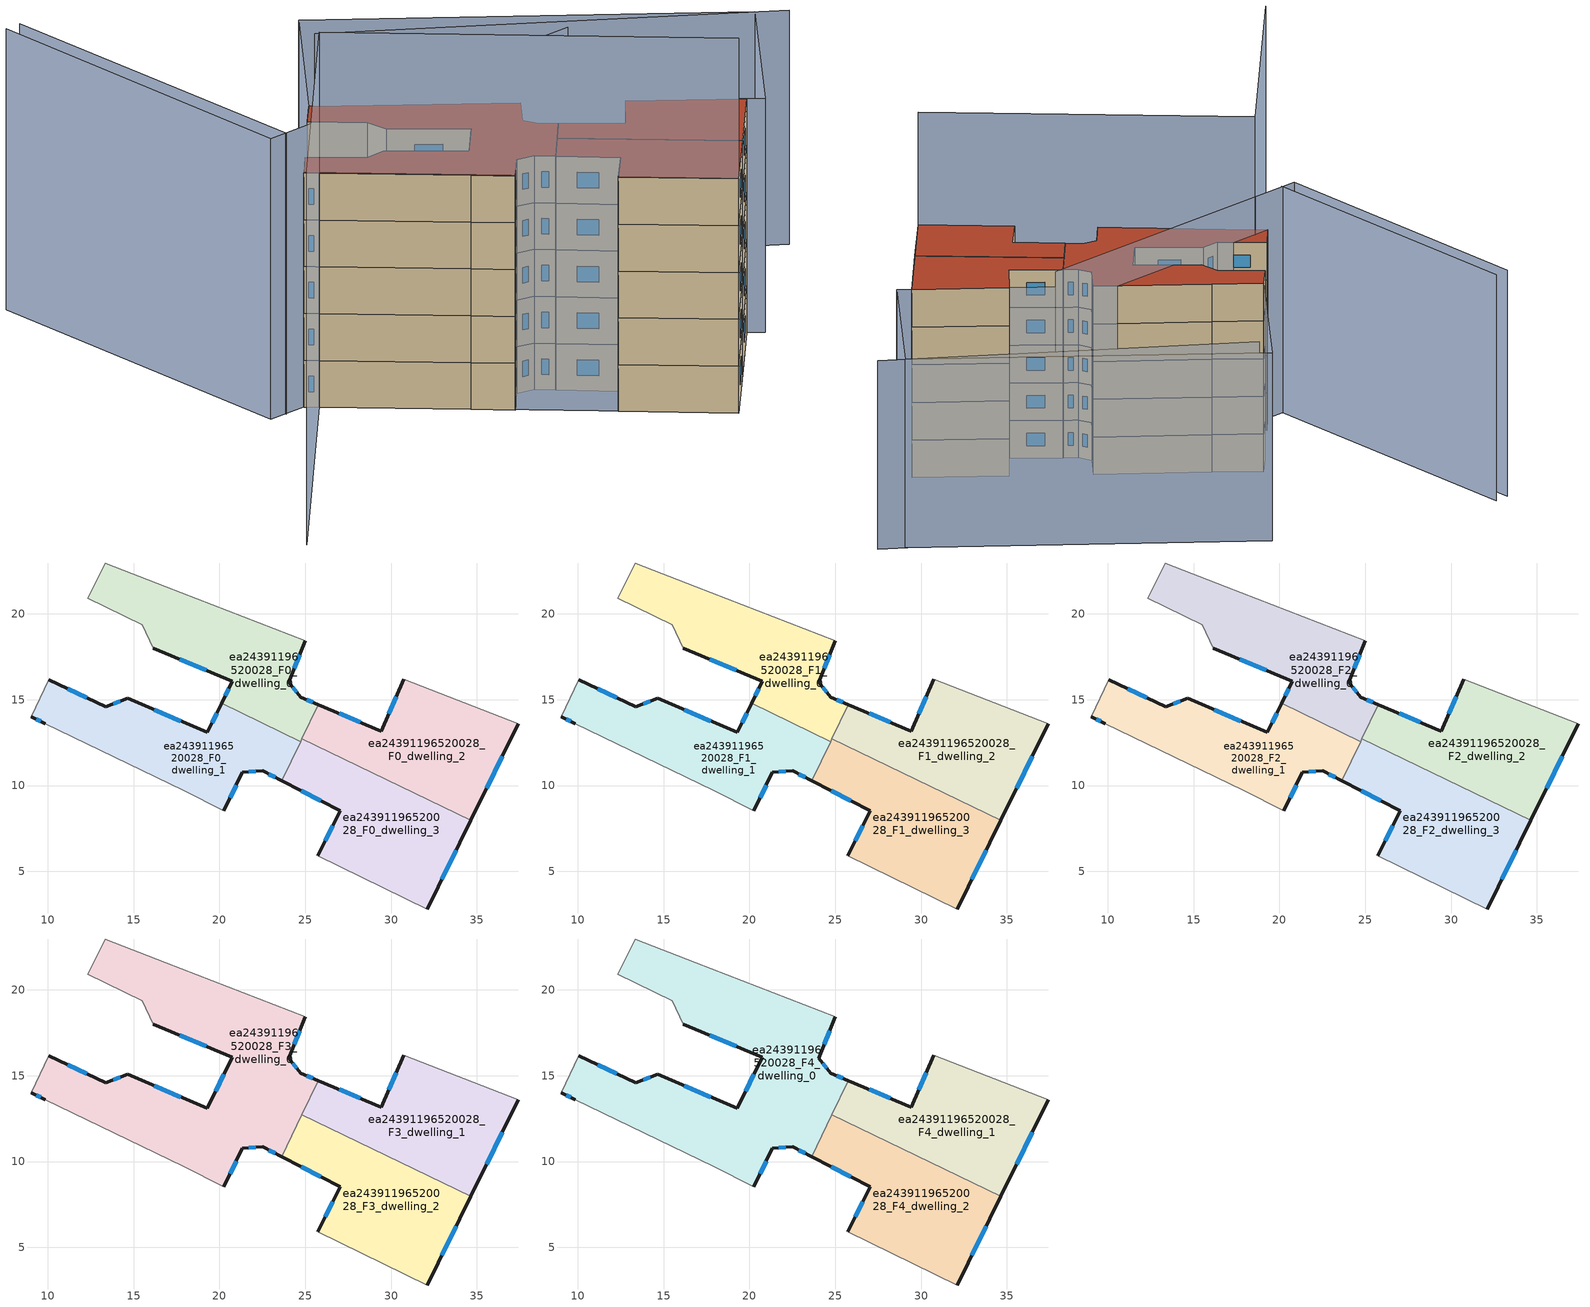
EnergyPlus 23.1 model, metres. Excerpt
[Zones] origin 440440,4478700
ea24391196520028_F0_dwelling_0
 floor ground (EU_floor_Construction): 25,18.44 24.04,16.01 24.73,15.16 25.77,14.72 24.73,12.57 20.12,14.79 20.76,16.08 16.16,18.01 15.52,19.37 12.32,20.91 13.35,22.96 16.88,21.57 z0
 wall outside (EU_wall_Construction): 25.77,14.72 24.73,15.16 24.04,16.01 25,18.44 / 16.16,18.01 20.76,16.08 20.12,14.79 z0:3
 wall adiabatic (EU_wall_Construction): 25,18.44 16.88,21.57 13.35,22.96 12.32,20.91 15.52,19.37 16.16,18.01 z0:3
 wall to ea24391196520028_F0_dwelling_1 (EU_wall_Construction): 20.12,14.79 24.73,12.57 z0:3
 wall to ea24391196520028_F0_dwelling_2 (EU_wall_Construction): 24.8,12.72 25.77,14.72 z0:3
 wall to ea24391196520028_F0_dwelling_3 (EU_wall_Construction): 24.73,12.57 24.8,12.72 z0:3
 window (EU_Window_Construction): 24.36,16.82 24.68,17.63 / 24.5,15.44 24.27,15.72 / 25.42,14.87 25.08,15.01 / 20.54,15.65 20.34,15.22 / 17.7,17.36 19.22,16.72 z1:2
ea24391196520028_F0_dwelling_1
 floor ground (EU_floor_Construction): 24.73,12.57 23.63,10.28 22.51,10.86 21.32,10.77 20.26,8.53 17.9,9.72 9.86,13.6 9.05,14 10.06,16.16 13.38,14.6 14.65,15.08 19.29,13.09 20.12,14.79 z0
 wall outside (EU_wall_Construction): 9.05,14 9.86,13.6 / 20.12,14.79 19.29,13.09 14.65,15.08 13.38,14.6 10.06,16.16 / 20.26,8.53 21.32,10.77 22.51,10.86 23.63,10.28 z0:3
 wall adiabatic (EU_wall_Construction): 9.86,13.6 17.9,9.72 20.26,8.53 / 10.06,16.16 9.05,14 z0:3
 wall to ea24391196520028_F0_dwelling_3 (EU_wall_Construction): 23.63,10.28 24.73,12.57 z0:3
 window (EU_Window_Construction): 9.32,13.87 9.59,13.73 / 12.27,15.12 11.17,15.64 / 14.23,14.92 13.81,14.76 / 17.74,13.76 16.2,14.42 / 19.85,14.22 19.57,13.66 / 22.88,10.66 23.25,10.48 / 21.72,10.8 22.11,10.83 / 20.62,9.28 20.97,10.02 z1:2
ea24391196520028_F0_dwelling_2
 floor ground (EU_floor_Construction): 37.4,13.6 34.64,7.97 24.8,12.72 25.77,14.72 29.43,13.17 30.74,16.2 z0
 wall outside (EU_wall_Construction): 34.64,7.97 37.4,13.6 / 30.74,16.2 29.43,13.17 25.77,14.72 z0:3
 wall adiabatic (EU_wall_Construction): 37.4,13.6 30.74,16.2 z0:3
 wall to ea24391196520028_F0_dwelling_3 (EU_wall_Construction): 24.8,12.72 34.64,7.97 z0:3
 window (EU_Window_Construction): 35.56,9.85 36.48,11.72 / 28.21,13.69 26.99,14.2 / 30.3,15.18 29.87,14.18 z1:2
ea24391196520028_F0_dwelling_3
 floor ground (EU_floor_Construction): 34.64,7.97 32.11,2.81 25.73,5.9 27.04,8.53 23.63,10.28 24.8,12.72 z0
 wall outside (EU_wall_Construction): 32.11,2.81 34.64,7.97 / 23.63,10.28 27.04,8.53 25.73,5.9 z0:3
 wall adiabatic (EU_wall_Construction): 25.73,5.9 32.11,2.81 z0:3
 window (EU_Window_Construction): 32.95,4.54 33.79,6.25 / 26.6,7.65 26.17,6.78 / 24.77,9.7 25.9,9.12 z1:2
ea24391196520028_F1_dwelling_0
 floor to ea24391196520028_F0_dwelling_0 (EU_floor_Construction): 25,18.44 24.04,16.01 24.73,15.16 25.77,14.72 24.73,12.57 20.12,14.79 20.76,16.08 16.16,18.01 15.52,19.37 12.32,20.91 13.35,22.96 16.88,21.57 z3
 wall outside (EU_wall_Construction): 25.77,14.72 24.73,15.16 24.04,16.01 25,18.44 / 16.16,18.01 20.76,16.08 20.12,14.79 z3:6
 wall adiabatic (EU_wall_Construction): 25,18.44 16.88,21.57 13.35,22.96 12.32,20.91 15.52,19.37 16.16,18.01 z3:6
 wall to ea24391196520028_F1_dwelling_1 (EU_wall_Construction): 20.12,14.79 24.73,12.57 z3:6
 wall to ea24391196520028_F1_dwelling_2 (EU_wall_Construction): 24.8,12.72 25.77,14.72 z3:6
 wall to ea24391196520028_F1_dwelling_3 (EU_wall_Construction): 24.73,12.57 24.8,12.72 z3:6
 window (EU_Window_Construction): 24.36,16.82 24.68,17.63 / 24.5,15.44 24.27,15.72 / 25.42,14.87 25.08,15.01 / 20.54,15.65 20.34,15.22 / 17.7,17.36 19.22,16.72 z4:5
ea24391196520028_F1_dwelling_1
 floor to ea24391196520028_F0_dwelling_1 (EU_floor_Construction): 24.73,12.57 23.63,10.28 22.51,10.86 21.32,10.77 20.26,8.53 17.9,9.72 9.86,13.6 9.05,14 10.06,16.16 13.38,14.6 14.65,15.08 19.29,13.09 20.12,14.79 z3
 wall outside (EU_wall_Construction): 9.05,14 9.86,13.6 / 20.12,14.79 19.29,13.09 14.65,15.08 13.38,14.6 10.06,16.16 / 20.26,8.53 21.32,10.77 22.51,10.86 23.63,10.28 z3:6
 wall adiabatic (EU_wall_Construction): 9.86,13.6 17.9,9.72 20.26,8.53 / 10.06,16.16 9.05,14 z3:6
 wall to ea24391196520028_F1_dwelling_3 (EU_wall_Construction): 23.63,10.28 24.73,12.57 z3:6
 window (EU_Window_Construction): 9.32,13.87 9.59,13.73 / 12.27,15.12 11.17,15.64 / 14.23,14.92 13.81,14.76 / 17.74,13.76 16.2,14.42 / 19.85,14.22 19.57,13.66 / 22.88,10.66 23.25,10.48 / 21.72,10.8 22.11,10.83 / 20.62,9.28 20.97,10.02 z4:5
ea24391196520028_F1_dwelling_2
 floor to ea24391196520028_F0_dwelling_2 (EU_floor_Construction): 37.4,13.6 34.64,7.97 24.8,12.72 25.77,14.72 29.43,13.17 30.74,16.2 z3
 wall outside (EU_wall_Construction): 34.64,7.97 37.4,13.6 / 30.74,16.2 29.43,13.17 25.77,14.72 z3:6
 wall adiabatic (EU_wall_Construction): 37.4,13.6 30.74,16.2 z3:6
 wall to ea24391196520028_F1_dwelling_3 (EU_wall_Construction): 24.8,12.72 34.64,7.97 z3:6
 window (EU_Window_Construction): 35.56,9.85 36.48,11.72 / 28.21,13.69 26.99,14.2 / 30.3,15.18 29.87,14.18 z4:5
ea24391196520028_F1_dwelling_3
 floor to ea24391196520028_F0_dwelling_3 (EU_floor_Construction): 34.64,7.97 32.11,2.81 25.73,5.9 27.04,8.53 23.63,10.28 24.8,12.72 z3
 wall outside (EU_wall_Construction): 32.11,2.81 34.64,7.97 / 23.63,10.28 27.04,8.53 25.73,5.9 z3:6
 wall adiabatic (EU_wall_Construction): 25.73,5.9 32.11,2.81 z3:6
 window (EU_Window_Construction): 32.95,4.54 33.79,6.25 / 26.6,7.65 26.17,6.78 / 24.77,9.7 25.9,9.12 z4:5
ea24391196520028_F2_dwelling_0
 floor to ea24391196520028_F1_dwelling_0 (EU_floor_Construction): 25,18.44 24.04,16.01 24.73,15.16 25.77,14.72 24.73,12.57 20.12,14.79 20.76,16.08 16.16,18.01 15.52,19.37 12.32,20.91 13.35,22.96 16.88,21.57 z6
 wall outside (EU_wall_Construction): 25.77,14.72 24.73,15.16 24.04,16.01 25,18.44 / 16.16,18.01 20.76,16.08 20.12,14.79 z6:9
 wall adiabatic (EU_wall_Construction): 25,18.44 16.88,21.57 13.35,22.96 12.32,20.91 15.52,19.37 16.16,18.01 z6:9
 wall to ea24391196520028_F2_dwelling_1 (EU_wall_Construction): 20.12,14.79 24.73,12.57 z6:9
 wall to ea24391196520028_F2_dwelling_2 (EU_wall_Construction): 24.8,12.72 25.77,14.72 z6:9
 wall to ea24391196520028_F2_dwelling_3 (EU_wall_Construction): 24.73,12.57 24.8,12.72 z6:9
 window (EU_Window_Construction): 24.36,16.82 24.68,17.63 / 24.5,15.44 24.27,15.72 / 25.42,14.87 25.08,15.01 / 20.54,15.65 20.34,15.22 / 17.7,17.36 19.22,16.72 z7:8
ea24391196520028_F2_dwelling_1
 floor to ea24391196520028_F1_dwelling_1 (EU_floor_Construction): 24.73,12.57 23.63,10.28 22.51,10.86 21.32,10.77 20.26,8.53 17.9,9.72 9.86,13.6 9.05,14 10.06,16.16 13.38,14.6 14.65,15.08 19.29,13.09 20.12,14.79 z6
 wall outside (EU_wall_Construction): 9.05,14 9.86,13.6 / 20.12,14.79 19.29,13.09 14.65,15.08 13.38,14.6 10.06,16.16 / 20.26,8.53 21.32,10.77 22.51,10.86 23.63,10.28 z6:9
 wall adiabatic (EU_wall_Construction): 9.86,13.6 17.9,9.72 20.26,8.53 / 10.06,16.16 9.05,14 z6:9
 wall to ea24391196520028_F2_dwelling_3 (EU_wall_Construction): 23.63,10.28 24.73,12.57 z6:9
 window (EU_Window_Construction): 9.32,13.87 9.59,13.73 / 12.27,15.12 11.17,15.64 / 14.23,14.92 13.81,14.76 / 17.74,13.76 16.2,14.42 / 19.85,14.22 19.57,13.66 / 22.88,10.66 23.25,10.48 / 21.72,10.8 22.11,10.83 / 20.62,9.28 20.97,10.02 z7:8
ea24391196520028_F2_dwelling_2
 floor to ea24391196520028_F1_dwelling_2 (EU_floor_Construction): 37.4,13.6 34.64,7.97 24.8,12.72 25.77,14.72 29.43,13.17 30.74,16.2 z6
 wall outside (EU_wall_Construction): 34.64,7.97 37.4,13.6 / 30.74,16.2 29.43,13.17 25.77,14.72 z6:9
 wall adiabatic (EU_wall_Construction): 37.4,13.6 30.74,16.2 z6:9
 wall to ea24391196520028_F2_dwelling_3 (EU_wall_Construction): 24.8,12.72 34.64,7.97 z6:9
 window (EU_Window_Construction): 35.56,9.85 36.48,11.72 / 28.21,13.69 26.99,14.2 / 30.3,15.18 29.87,14.18 z7:8
ea24391196520028_F2_dwelling_3
 floor to ea24391196520028_F1_dwelling_3 (EU_floor_Construction): 34.64,7.97 32.11,2.81 25.73,5.9 27.04,8.53 23.63,10.28 24.8,12.72 z6
 wall outside (EU_wall_Construction): 32.11,2.81 34.64,7.97 / 23.63,10.28 27.04,8.53 25.73,5.9 z6:9
 wall adiabatic (EU_wall_Construction): 25.73,5.9 32.11,2.81 z6:9
 window (EU_Window_Construction): 32.95,4.54 33.79,6.25 / 26.6,7.65 26.17,6.78 / 24.77,9.7 25.9,9.12 z7:8
ea24391196520028_F3_dwelling_0
 floor to ea24391196520028_F2_dwelling_0 (EU_floor_Construction): 25,18.44 24.04,16.01 24.73,15.16 25.77,14.72 24.73,12.57 20.12,14.79 20.76,16.08 16.16,18.01 15.52,19.37 12.32,20.91 13.35,22.96 16.88,21.57 z9
 floor to ea24391196520028_F2_dwelling_1 (EU_floor_Construction): 24.73,12.57 23.63,10.28 22.51,10.86 21.32,10.77 20.26,8.53 17.9,9.72 9.86,13.6 9.05,14 10.06,16.16 13.38,14.6 14.65,15.08 19.29,13.09 20.12,14.79 z9
 wall outside (EU_wall_Construction): 20.26,8.53 21.32,10.77 22.51,10.86 23.63,10.28 / 9.05,14 9.86,13.6 / 16.16,18.01 20.76,16.08 19.29,13.09 14.65,15.08 13.38,14.6 10.06,16.16 / 25.77,14.72 24.73,15.16 24.04,16.01 25,18.44 z9:12
 wall adiabatic (EU_wall_Construction): 9.86,13.6 17.9,9.72 20.26,8.53 / 10.06,16.16 9.05,14 / 25,18.44 16.88,21.57 13.35,22.96 12.32,20.91 15.52,19.37 16.16,18.01 z9:12
 wall to ea24391196520028_F3_dwelling_2 (EU_wall_Construction): 23.63,10.28 24.8,12.72 z9:12
 wall to ea24391196520028_F3_dwelling_1 (EU_wall_Construction): 24.8,12.72 25.77,14.72 z9:12
 window (EU_Window_Construction): 21.72,10.8 22.11,10.83 / 20.62,9.28 20.97,10.02 / 9.32,13.87 9.59,13.73 / 12.27,15.12 11.17,15.64 / 14.23,14.92 13.81,14.76 / 17.74,13.76 16.2,14.42 / 20.27,15.08 19.78,14.09 / 17.7,17.36 19.22,16.72 / 24.36,16.82 24.68,17.63 / 24.5,15.44 24.27,15.72 / 25.42,14.87 25.08,15.01 / 22.88,10.66 23.25,10.48 z10:11
ea24391196520028_F3_dwelling_1
 floor to ea24391196520028_F2_dwelling_2 (EU_floor_Construction): 37.4,13.6 34.64,7.97 24.8,12.72 25.77,14.72 29.43,13.17 30.74,16.2 z9
 wall outside (EU_wall_Construction): 34.64,7.97 37.4,13.6 / 30.74,16.2 29.43,13.17 25.77,14.72 z9:12
 wall adiabatic (EU_wall_Construction): 37.4,13.6 30.74,16.2 z9:12
 wall to ea24391196520028_F3_dwelling_2 (EU_wall_Construction): 24.8,12.72 34.64,7.97 z9:12
 window (EU_Window_Construction): 35.56,9.85 36.48,11.72 / 28.21,13.69 26.99,14.2 / 30.3,15.18 29.87,14.18 z10:11
ea24391196520028_F3_dwelling_2
 floor to ea24391196520028_F2_dwelling_3 (EU_floor_Construction): 34.64,7.97 32.11,2.81 25.73,5.9 27.04,8.53 23.63,10.28 24.8,12.72 z9
 wall outside (EU_wall_Construction): 32.11,2.81 34.64,7.97 / 23.63,10.28 27.04,8.53 25.73,5.9 z9:12
 wall adiabatic (EU_wall_Construction): 25.73,5.9 32.11,2.81 z9:12
 window (EU_Window_Construction): 32.95,4.54 33.79,6.25 / 26.6,7.65 26.17,6.78 / 24.77,9.7 25.9,9.12 z10:11
ea24391196520028_F4_dwelling_0
 floor to ea24391196520028_F3_dwelling_0 (EU_floor_Construction): 25,18.44 24.04,16.01 24.73,15.16 25.77,14.72 23.63,10.28 22.51,10.86 21.32,10.77 20.26,8.53 17.9,9.72 9.86,13.6 9.05,14 10.06,16.16 13.38,14.6 14.65,15.08 19.29,13.09 20.76,16.08 16.16,18.01 15.52,19.37 12.32,20.91 13.35,22.96 16.88,21.57 z12
 wall outside (EU_wall_Construction): 20.26,8.53 21.32,10.77 22.51,10.86 23.63,10.28 / 9.05,14 9.86,13.6 / 16.16,18.01 20.76,16.08 19.29,13.09 14.65,15.08 13.38,14.6 10.06,16.16 / 25.77,14.72 24.73,15.16 24.04,16.01 25,18.44 z12:15
 wall adiabatic (EU_wall_Construction): 9.86,13.6 17.9,9.72 20.26,8.53 / 10.06,16.16 9.05,14 / 25,18.44 16.88,21.57 13.35,22.96 12.32,20.91 15.52,19.37 16.16,18.01 z12:15
 wall to ea24391196520028_F4_dwelling_2 (EU_wall_Construction): 23.63,10.28 24.8,12.72 z12:15
 wall to ea24391196520028_F4_dwelling_1 (EU_wall_Construction): 24.8,12.72 25.77,14.72 z12:15
 window (EU_Window_Construction): 21.72,10.8 22.11,10.83 / 20.62,9.28 20.97,10.02 / 9.32,13.87 9.59,13.73 / 12.27,15.12 11.17,15.64 / 14.23,14.92 13.81,14.76 / 17.74,13.76 16.2,14.42 / 20.27,15.08 19.78,14.09 / 17.7,17.36 19.22,16.72 / 24.36,16.82 24.68,17.63 / 24.5,15.44 24.27,15.72 / 25.42,14.87 25.08,15.01 / 22.88,10.66 23.25,10.48 z13:14
 roof outside (EU_roof_Construction): 23.63,10.28 25.77,14.72 24.73,15.16 24.04,16.01 25,18.44 16.88,21.57 13.35,22.96 12.32,20.91 15.52,19.37 16.16,18.01 20.76,16.08 19.29,13.09 14.65,15.08 13.38,14.6 10.06,16.16 9.05,14 9.86,13.6 17.9,9.72 20.26,8.53 21.32,10.77 22.51,10.86 z15
ea24391196520028_F4_dwelling_1
 floor to ea24391196520028_F3_dwelling_1 (EU_floor_Construction): 37.4,13.6 34.64,7.97 24.8,12.72 25.77,14.72 29.43,13.17 30.74,16.2 z12
 wall outside (EU_wall_Construction): 34.64,7.97 37.4,13.6 / 30.74,16.2 29.43,13.17 25.77,14.72 z12:15
 wall adiabatic (EU_wall_Construction): 37.4,13.6 30.74,16.2 z12:15
 wall to ea24391196520028_F4_dwelling_2 (EU_wall_Construction): 24.8,12.72 34.64,7.97 z12:15
 window (EU_Window_Construction): 35.56,9.85 36.48,11.72 / 28.21,13.69 26.99,14.2 / 30.3,15.18 29.87,14.18 z13:14
 roof outside (EU_roof_Construction): 34.64,7.97 37.4,13.6 30.74,16.2 29.43,13.17 25.77,14.72 24.8,12.72 z15
ea24391196520028_F4_dwelling_2
 floor to ea24391196520028_F3_dwelling_2 (EU_floor_Construction): 34.64,7.97 32.11,2.81 25.73,5.9 27.04,8.53 23.63,10.28 24.8,12.72 z12
 wall outside (EU_wall_Construction): 32.11,2.81 34.64,7.97 / 23.63,10.28 27.04,8.53 25.73,5.9 z12:15
 wall adiabatic (EU_wall_Construction): 25.73,5.9 32.11,2.81 z12:15
 window (EU_Window_Construction): 32.95,4.54 33.79,6.25 / 26.6,7.65 26.17,6.78 / 24.77,9.7 25.9,9.12 z13:14
 roof outside (EU_roof_Construction): 32.11,2.81 34.64,7.97 24.8,12.72 23.63,10.28 27.04,8.53 25.73,5.9 z15
shading: 0.87,-4.86 9.89,13.66 / 9.89,13.66 32.12,2.83 z0:24; -0.02,34.78 7.68,13.43 / 29.25,21.23 6.53,13.11 / 6.53,13.11 -1.08,34.4 z0:18; 45.02,24.66 18.06,32.75 / 38.42,13.21 13.34,22.94 / 13.34,22.94 18.02,34.99 / 18.02,34.99 43.1,25.26 / 43.1,25.26 38.42,13.21 z0:15
[Building]
EU S2 Campaign: North Axis=0; Terrain=City; Solar Distribution=FullExterior
[Site:Location]
Madrid: Latitude=40.5; Longitude=-3.5; Time Zone=1; Elevation=609
[SizingPeriod:WeatherFileDays]
AnnualSizingPeriod: Begin Month=1; Begin Day of Month=1; End Month=12; End Day of Month=31; Day of Week for Start Day=Monday; Use Weather File Daylight Saving Period=No; Use Weather File Rain and Snow Indicators=No
[MATERIAL]
EU_InternalMass_Material: Roughness=MediumRough; Thickness=0.1; Conductivity=1; Density=1800; Specific Heat=900; Thermal Absorptance=0.9; Solar Absorptance=0.7; Visible Absorptance=0.7
[MATERIAL:NOMASS] Roughness=MediumRough; Thermal Absorptance=0.9; Solar Absorptance=0.7; Visible Absorptance=0.7
Name | Thermal Resistance
EU_wall_NoMass | 0.459673
EU_roof_NoMass | 0.495815
EU_floor_NoMass | 0.788942
[WINDOWMATERIAL:SIMPLEGLAZINGSYSTEM]
EU_Window_SimpleGlazing: UFactor=4.26103; Solar Heat Gain Coefficient=0.85; Visible Transmittance=0.85
[CONSTRUCTION]
EU_wall_Construction: EU_wall_NoMass
EU_roof_Construction: EU_roof_NoMass
EU_floor_Construction: EU_floor_NoMass
EU_Window_Construction: EU_Window_SimpleGlazing
EU_InternalMass_Construction: EU_InternalMass_Material
[ZONE] Type=1; Multiplier=1; Ceiling Height=autocalculate; Floor Area=autocalculate; Part of Total Floor Area=Yes
Name | Volume
ea24391196520028_F0_dwelling_0; ea24391196520028_F1_dwelling_0; ea24391196520028_F2_dwelling_0 | 153.617
ea24391196520028_F3_dwelling_0; ea24391196520028_F4_dwelling_0 | 307.223
ea24391196520028_F0_dwelling_1; ea24391196520028_F1_dwelling_1; ea24391196520028_F2_dwelling_1; ea24391196520028_F3_dwelling_1; ea24391196520028_F4_dwelling_1; ea24391196520028_F1_dwelling_2; ea24391196520028_F2_dwelling_2 | 153.608
ea24391196520028_F0_dwelling_2 | 153.607
ea24391196520028_F3_dwelling_2; ea24391196520028_F4_dwelling_2; ea24391196520028_F1_dwelling_3; ea24391196520028_F2_dwelling_3 | 153.625
ea24391196520028_F0_dwelling_3 | 153.624
[INTERNALMASS] Construction=EU_InternalMass_Construction
Name | Zone or ZoneList | Surface Area
ea24391196520028_F0_dwelling_0_EU_InternalMass | ea24391196520028_F0_dwelling_0 | 51.2058
ea24391196520028_F0_dwelling_1_EU_InternalMass | ea24391196520028_F0_dwelling_1 | 51.2026
ea24391196520028_F0_dwelling_2_EU_InternalMass | ea24391196520028_F0_dwelling_2 | 51.2026
ea24391196520028_F0_dwelling_3_EU_InternalMass | ea24391196520028_F0_dwelling_3 | 51.2083
ea24391196520028_F1_dwelling_0_EU_InternalMass | ea24391196520028_F1_dwelling_0 | 51.2058
ea24391196520028_F1_dwelling_1_EU_InternalMass | ea24391196520028_F1_dwelling_1 | 51.2026
ea24391196520028_F1_dwelling_2_EU_InternalMass | ea24391196520028_F1_dwelling_2 | 51.2026
ea24391196520028_F1_dwelling_3_EU_InternalMass | ea24391196520028_F1_dwelling_3 | 51.2083
ea24391196520028_F2_dwelling_0_EU_InternalMass | ea24391196520028_F2_dwelling_0 | 51.2058
ea24391196520028_F2_dwelling_1_EU_InternalMass | ea24391196520028_F2_dwelling_1 | 51.2026
ea24391196520028_F2_dwelling_2_EU_InternalMass | ea24391196520028_F2_dwelling_2 | 51.2026
ea24391196520028_F2_dwelling_3_EU_InternalMass | ea24391196520028_F2_dwelling_3 | 51.2083
ea24391196520028_F3_dwelling_0_EU_InternalMass | ea24391196520028_F3_dwelling_0 | 102.41
ea24391196520028_F3_dwelling_1_EU_InternalMass | ea24391196520028_F3_dwelling_1 | 51.2026
ea24391196520028_F3_dwelling_2_EU_InternalMass | ea24391196520028_F3_dwelling_2 | 51.2083
ea24391196520028_F4_dwelling_0_EU_InternalMass | ea24391196520028_F4_dwelling_0 | 102.41
ea24391196520028_F4_dwelling_1_EU_InternalMass | ea24391196520028_F4_dwelling_1 | 51.2026
ea24391196520028_F4_dwelling_2_EU_InternalMass | ea24391196520028_F4_dwelling_2 | 51.2083
[OTHEREQUIPMENT] Fuel Type=Electricity; Design Level Calculation Method=Watts/Area; Power per Zone Floor Area=1; Fraction Latent=0; Fraction Radiant=0; Fraction Lost=0; Carbon Dioxide Generation Rate=0; EndUse Subcategory=EU_Step8_InternalGains
Name | Zone or ZoneList or Space or SpaceList | Schedule
EU_Step8_InternalGain_ea24391196520028_F0_dwelling_0_f000 | ea24391196520028_F0_dwelling_0 | EU_Step8_GainSchedule_ea24391196520028_F0_dwelling_0_f000
EU_Step8_InternalGain_ea24391196520028_F0_dwelling_1_f000 | ea24391196520028_F0_dwelling_1 | EU_Step8_GainSchedule_ea24391196520028_F0_dwelling_1_f000
EU_Step8_InternalGain_ea24391196520028_F0_dwelling_2_f000 | ea24391196520028_F0_dwelling_2 | EU_Step8_GainSchedule_ea24391196520028_F0_dwelling_2_f000
EU_Step8_InternalGain_ea24391196520028_F0_dwelling_3_f000 | ea24391196520028_F0_dwelling_3 | EU_Step8_GainSchedule_ea24391196520028_F0_dwelling_3_f000
EU_Step8_InternalGain_ea24391196520028_F1_dwelling_0_f000 | ea24391196520028_F1_dwelling_0 | EU_Step8_GainSchedule_ea24391196520028_F1_dwelling_0_f000
EU_Step8_InternalGain_ea24391196520028_F1_dwelling_1_f000 | ea24391196520028_F1_dwelling_1 | EU_Step8_GainSchedule_ea24391196520028_F1_dwelling_1_f000
EU_Step8_InternalGain_ea24391196520028_F1_dwelling_2_f000 | ea24391196520028_F1_dwelling_2 | EU_Step8_GainSchedule_ea24391196520028_F1_dwelling_2_f000
EU_Step8_InternalGain_ea24391196520028_F1_dwelling_3_f000 | ea24391196520028_F1_dwelling_3 | EU_Step8_GainSchedule_ea24391196520028_F1_dwelling_3_f000
EU_Step8_InternalGain_ea24391196520028_F2_dwelling_0_f000 | ea24391196520028_F2_dwelling_0 | EU_Step8_GainSchedule_ea24391196520028_F2_dwelling_0_f000
EU_Step8_InternalGain_ea24391196520028_F2_dwelling_1_f000 | ea24391196520028_F2_dwelling_1 | EU_Step8_GainSchedule_ea24391196520028_F2_dwelling_1_f000
EU_Step8_InternalGain_ea24391196520028_F2_dwelling_2_f000 | ea24391196520028_F2_dwelling_2 | EU_Step8_GainSchedule_ea24391196520028_F2_dwelling_2_f000
EU_Step8_InternalGain_ea24391196520028_F2_dwelling_3_f000 | ea24391196520028_F2_dwelling_3 | EU_Step8_GainSchedule_ea24391196520028_F2_dwelling_3_f000
EU_Step8_InternalGain_ea24391196520028_F3_dwelling_0_f000 | ea24391196520028_F3_dwelling_0 | EU_Step8_GainSchedule_ea24391196520028_F3_dwelling_0_f000
EU_Step8_InternalGain_ea24391196520028_F3_dwelling_1_f000 | ea24391196520028_F3_dwelling_1 | EU_Step8_GainSchedule_ea24391196520028_F3_dwelling_1_f000
EU_Step8_InternalGain_ea24391196520028_F3_dwelling_2_f000 | ea24391196520028_F3_dwelling_2 | EU_Step8_GainSchedule_ea24391196520028_F3_dwelling_2_f000
EU_Step8_InternalGain_ea24391196520028_F4_dwelling_0_f000 | ea24391196520028_F4_dwelling_0 | EU_Step8_GainSchedule_ea24391196520028_F4_dwelling_0_f000
EU_Step8_InternalGain_ea24391196520028_F4_dwelling_1_f000 | ea24391196520028_F4_dwelling_1 | EU_Step8_GainSchedule_ea24391196520028_F4_dwelling_1_f000
EU_Step8_InternalGain_ea24391196520028_F4_dwelling_2_f000 | ea24391196520028_F4_dwelling_2 | EU_Step8_GainSchedule_ea24391196520028_F4_dwelling_2_f000
[ZONEVENTILATION:DESIGNFLOWRATE] Schedule=EU_AlwaysOn; Design Flow Rate Calculation Method=AirChanges/Hour; Air Changes per Hour=0.719161; Ventilation Type=Natural; Fan Pressure Rise=0; Fan Total Efficiency=1; Constant Term Coefficient=1; Temperature Term Coefficient=0; Velocity Term Coefficient=0; Velocity Squared Term Coefficient=0; Minimum Indoor Temperature=-100; Maximum Indoor Temperature=100; Delta Temperature=-100; Minimum Outdoor Temperature=-100; Maximum Outdoor Temperature=100; Maximum Wind Speed=40
Name | Zone or ZoneList or Space or SpaceList
EU_ConstantAir_ea24391196520028_F0_dwelling_0 | ea24391196520028_F0_dwelling_0
EU_ConstantAir_ea24391196520028_F0_dwelling_1 | ea24391196520028_F0_dwelling_1
EU_ConstantAir_ea24391196520028_F0_dwelling_2 | ea24391196520028_F0_dwelling_2
EU_ConstantAir_ea24391196520028_F0_dwelling_3 | ea24391196520028_F0_dwelling_3
EU_ConstantAir_ea24391196520028_F1_dwelling_0 | ea24391196520028_F1_dwelling_0
EU_ConstantAir_ea24391196520028_F1_dwelling_1 | ea24391196520028_F1_dwelling_1
EU_ConstantAir_ea24391196520028_F1_dwelling_2 | ea24391196520028_F1_dwelling_2
EU_ConstantAir_ea24391196520028_F1_dwelling_3 | ea24391196520028_F1_dwelling_3
EU_ConstantAir_ea24391196520028_F2_dwelling_0 | ea24391196520028_F2_dwelling_0
EU_ConstantAir_ea24391196520028_F2_dwelling_1 | ea24391196520028_F2_dwelling_1
EU_ConstantAir_ea24391196520028_F2_dwelling_2 | ea24391196520028_F2_dwelling_2
EU_ConstantAir_ea24391196520028_F2_dwelling_3 | ea24391196520028_F2_dwelling_3
EU_ConstantAir_ea24391196520028_F3_dwelling_0 | ea24391196520028_F3_dwelling_0
EU_ConstantAir_ea24391196520028_F3_dwelling_1 | ea24391196520028_F3_dwelling_1
EU_ConstantAir_ea24391196520028_F3_dwelling_2 | ea24391196520028_F3_dwelling_2
EU_ConstantAir_ea24391196520028_F4_dwelling_0 | ea24391196520028_F4_dwelling_0
EU_ConstantAir_ea24391196520028_F4_dwelling_1 | ea24391196520028_F4_dwelling_1
EU_ConstantAir_ea24391196520028_F4_dwelling_2 | ea24391196520028_F4_dwelling_2
[HVACTEMPLATE:THERMOSTAT] Constant Heating Setpoint=20; Constant Cooling Setpoint=50
EU_HeatOnly_ea24391196520028_F0_dwelling_0; EU_HeatOnly_ea24391196520028_F0_dwelling_1; EU_HeatOnly_ea24391196520028_F0_dwelling_2; EU_HeatOnly_ea24391196520028_F0_dwelling_3; EU_HeatOnly_ea24391196520028_F1_dwelling_0; EU_HeatOnly_ea24391196520028_F1_dwelling_1; EU_HeatOnly_ea24391196520028_F1_dwelling_2; EU_HeatOnly_ea24391196520028_F1_dwelling_3; EU_HeatOnly_ea24391196520028_F2_dwelling_0; EU_HeatOnly_ea24391196520028_F2_dwelling_1; EU_HeatOnly_ea24391196520028_F2_dwelling_2; EU_HeatOnly_ea24391196520028_F2_dwelling_3; EU_HeatOnly_ea24391196520028_F3_dwelling_0; EU_HeatOnly_ea24391196520028_F3_dwelling_1; EU_HeatOnly_ea24391196520028_F3_dwelling_2; EU_HeatOnly_ea24391196520028_F4_dwelling_0; EU_HeatOnly_ea24391196520028_F4_dwelling_1; EU_HeatOnly_ea24391196520028_F4_dwelling_2
[HVACTEMPLATE:ZONE:IDEALLOADSAIRSYSTEM] System Availability Schedule=EU_AlwaysOn; Maximum Heating Supply Air Temperature=50; Minimum Cooling Supply Air Temperature=13; Maximum Heating Supply Air Humidity Ratio=0.0156; Minimum Cooling Supply Air Humidity Ratio=0.0077; Heating Limit=NoLimit; Cooling Limit=NoLimit; Heating Availability Schedule=EU_AlwaysOn; Cooling Availability Schedule=EU_CoolingOff; Dehumidification Control Type=ConstantSensibleHeatRatio; Cooling Sensible Heat Ratio=0.7; Dehumidification Setpoint=60; Humidification Control Type=None; Humidification Setpoint=30; Outdoor Air Method=None; Outdoor Air Flow Rate per Person=0.00944; Outdoor Air Flow Rate per Zone Floor Area=0; Outdoor Air Flow Rate per Zone=0; Demand Controlled Ventilation Type=None; Outdoor Air Economizer Type=NoEconomizer; Heat Recovery Type=None; Sensible Heat Recovery Effectiveness=0.7; Latent Heat Recovery Effectiveness=0.65
Name | Template Thermostat
ea24391196520028_F0_dwelling_0 | EU_HeatOnly_ea24391196520028_F0_dwelling_0
ea24391196520028_F0_dwelling_1 | EU_HeatOnly_ea24391196520028_F0_dwelling_1
ea24391196520028_F0_dwelling_2 | EU_HeatOnly_ea24391196520028_F0_dwelling_2
ea24391196520028_F0_dwelling_3 | EU_HeatOnly_ea24391196520028_F0_dwelling_3
ea24391196520028_F1_dwelling_0 | EU_HeatOnly_ea24391196520028_F1_dwelling_0
ea24391196520028_F1_dwelling_1 | EU_HeatOnly_ea24391196520028_F1_dwelling_1
ea24391196520028_F1_dwelling_2 | EU_HeatOnly_ea24391196520028_F1_dwelling_2
ea24391196520028_F1_dwelling_3 | EU_HeatOnly_ea24391196520028_F1_dwelling_3
ea24391196520028_F2_dwelling_0 | EU_HeatOnly_ea24391196520028_F2_dwelling_0
ea24391196520028_F2_dwelling_1 | EU_HeatOnly_ea24391196520028_F2_dwelling_1
ea24391196520028_F2_dwelling_2 | EU_HeatOnly_ea24391196520028_F2_dwelling_2
ea24391196520028_F2_dwelling_3 | EU_HeatOnly_ea24391196520028_F2_dwelling_3
ea24391196520028_F3_dwelling_0 | EU_HeatOnly_ea24391196520028_F3_dwelling_0
ea24391196520028_F3_dwelling_1 | EU_HeatOnly_ea24391196520028_F3_dwelling_1
ea24391196520028_F3_dwelling_2 | EU_HeatOnly_ea24391196520028_F3_dwelling_2
ea24391196520028_F4_dwelling_0 | EU_HeatOnly_ea24391196520028_F4_dwelling_0
ea24391196520028_F4_dwelling_1 | EU_HeatOnly_ea24391196520028_F4_dwelling_1
ea24391196520028_F4_dwelling_2 | EU_HeatOnly_ea24391196520028_F4_dwelling_2
[SIZING:ZONE] Zone Cooling Design Supply Air Temperature Input Method=SupplyAirTemperature; Zone Cooling Design Supply Air Temperature=13; Zone Heating Design Supply Air Temperature Input Method=SupplyAirTemperature; Zone Heating Design Supply Air Temperature=50; Zone Cooling Design Supply Air Humidity Ratio=0.008; Zone Heating Design Supply Air Humidity Ratio=0.008; Cooling Design Air Flow Method=DesignDay; Cooling Design Air Flow Rate=0; Cooling Minimum Air Flow per Zone Floor Area=0.000762; Cooling Minimum Air Flow=0; Cooling Minimum Air Flow Fraction=0.2; Heating Design Air Flow Method=DesignDay; Heating Design Air Flow Rate=0; Heating Maximum Air Flow per Zone Floor Area=0.002032; Heating Maximum Air Flow=0.141576; Heating Maximum Air Flow Fraction=0.3; Account for Dedicated Outdoor Air System=No; Dedicated Outdoor Air System Control Strategy=NeutralSupplyAir; Dedicated Outdoor Air Low Setpoint Temperature for Design=autosize; Dedicated Outdoor Air High Setpoint Temperature for Design=autosize; Zone Load Sizing Method=Sensible Load Only No Latent Load; Zone Latent Cooling Design Supply Air Humidity Ratio Input Method=HumidityRatioDifference; Zone Cooling Design Supply Air Humidity Ratio Difference=0.005; Zone Latent Heating Design Supply Air Humidity Ratio Input Method=HumidityRatioDifference; Zone Humidification Design Supply Air Humidity Ratio Difference=0.005
ea24391196520028_F0_dwelling_0; ea24391196520028_F0_dwelling_1; ea24391196520028_F0_dwelling_2; ea24391196520028_F0_dwelling_3; ea24391196520028_F1_dwelling_0; ea24391196520028_F1_dwelling_1; ea24391196520028_F1_dwelling_2; ea24391196520028_F1_dwelling_3; ea24391196520028_F2_dwelling_0; ea24391196520028_F2_dwelling_1; ea24391196520028_F2_dwelling_2; ea24391196520028_F2_dwelling_3; ea24391196520028_F3_dwelling_0; ea24391196520028_F3_dwelling_1; ea24391196520028_F3_dwelling_2; ea24391196520028_F4_dwelling_0; ea24391196520028_F4_dwelling_1; ea24391196520028_F4_dwelling_2
[SCHEDULE:CONSTANT]
Name | Hourly Value
EU_AlwaysOn | 1
EU_CoolingOff | 0
[SCHEDULE:FILE] Column Number=1; Rows to Skip at Top=0; Number of Hours of Data=8760; Column Separator=Comma; Interpolate to Timestep=No; Minutes per Item=60; Adjust Schedule for Daylight Savings=Yes
Name | File
EU_Step8_GainSchedule_ea24391196520028_F0_dwelling_0_f000 | ../../schedules/ea24391196520028/ea24391196520028_F0_dwelling_0_f000_gain.csv
EU_Step8_GainSchedule_ea24391196520028_F0_dwelling_1_f000 | ../../schedules/ea24391196520028/ea24391196520028_F0_dwelling_1_f000_gain.csv
EU_Step8_GainSchedule_ea24391196520028_F0_dwelling_2_f000 | ../../schedules/ea24391196520028/ea24391196520028_F0_dwelling_2_f000_gain.csv
EU_Step8_GainSchedule_ea24391196520028_F0_dwelling_3_f000 | ../../schedules/ea24391196520028/ea24391196520028_F0_dwelling_3_f000_gain.csv
EU_Step8_GainSchedule_ea24391196520028_F1_dwelling_0_f000 | ../../schedules/ea24391196520028/ea24391196520028_F1_dwelling_0_f000_gain.csv
EU_Step8_GainSchedule_ea24391196520028_F1_dwelling_1_f000 | ../../schedules/ea24391196520028/ea24391196520028_F1_dwelling_1_f000_gain.csv
EU_Step8_GainSchedule_ea24391196520028_F1_dwelling_2_f000 | ../../schedules/ea24391196520028/ea24391196520028_F1_dwelling_2_f000_gain.csv
EU_Step8_GainSchedule_ea24391196520028_F1_dwelling_3_f000 | ../../schedules/ea24391196520028/ea24391196520028_F1_dwelling_3_f000_gain.csv
EU_Step8_GainSchedule_ea24391196520028_F2_dwelling_0_f000 | ../../schedules/ea24391196520028/ea24391196520028_F2_dwelling_0_f000_gain.csv
EU_Step8_GainSchedule_ea24391196520028_F2_dwelling_1_f000 | ../../schedules/ea24391196520028/ea24391196520028_F2_dwelling_1_f000_gain.csv
EU_Step8_GainSchedule_ea24391196520028_F2_dwelling_2_f000 | ../../schedules/ea24391196520028/ea24391196520028_F2_dwelling_2_f000_gain.csv
EU_Step8_GainSchedule_ea24391196520028_F2_dwelling_3_f000 | ../../schedules/ea24391196520028/ea24391196520028_F2_dwelling_3_f000_gain.csv
EU_Step8_GainSchedule_ea24391196520028_F3_dwelling_0_f000 | ../../schedules/ea24391196520028/ea24391196520028_F3_dwelling_0_f000_gain.csv
EU_Step8_GainSchedule_ea24391196520028_F3_dwelling_1_f000 | ../../schedules/ea24391196520028/ea24391196520028_F3_dwelling_1_f000_gain.csv
EU_Step8_GainSchedule_ea24391196520028_F3_dwelling_2_f000 | ../../schedules/ea24391196520028/ea24391196520028_F3_dwelling_2_f000_gain.csv
EU_Step8_GainSchedule_ea24391196520028_F4_dwelling_0_f000 | ../../schedules/ea24391196520028/ea24391196520028_F4_dwelling_0_f000_gain.csv
EU_Step8_GainSchedule_ea24391196520028_F4_dwelling_1_f000 | ../../schedules/ea24391196520028/ea24391196520028_F4_dwelling_1_f000_gain.csv
EU_Step8_GainSchedule_ea24391196520028_F4_dwelling_2_f000 | ../../schedules/ea24391196520028/ea24391196520028_F4_dwelling_2_f000_gain.csv
